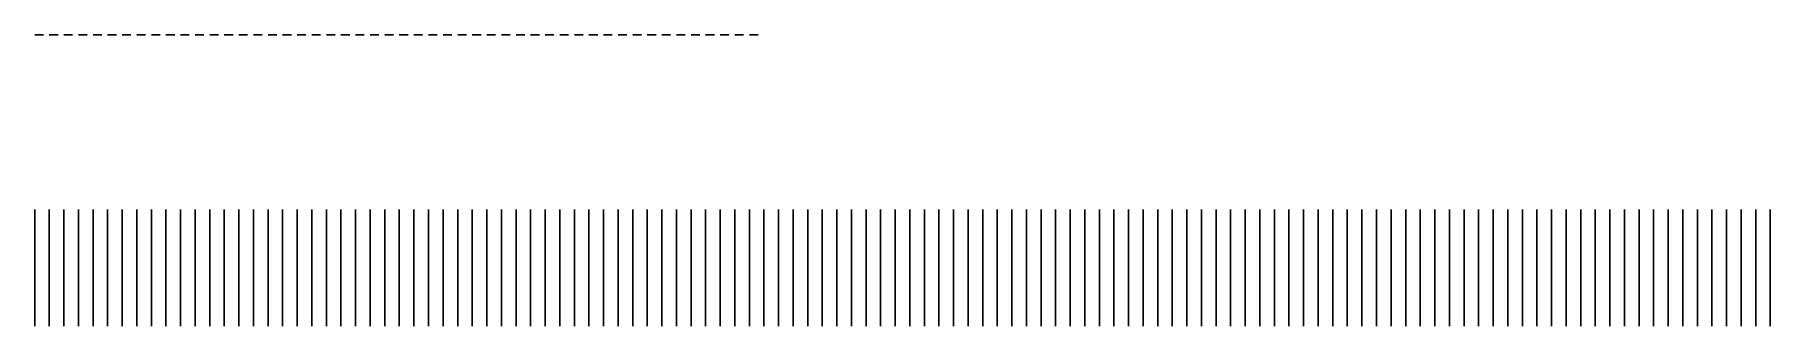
# Model space of a CAD drawing. Header units: millimetres. Extents: x 0 to 595, y 0 to 100.
import ezdxf

# ---------------------------------------------------------------- set-up
doc = ezdxf.new("R2010")
doc.units = ezdxf.units.MM
doc.layers.add('Walls', color=1, linetype='CONTINUOUS')

msp = doc.modelspace()

# ---------------------------------------------------------------- linework, layer by layer
at = {"layer": 'Walls', "color": 3}
for p, q in [((0, 100), (3, 100)), ((5, 100), (8, 100)), ((10, 100), (13, 100)), ((15, 100), (18, 100)), ((20, 100), (23, 100)), ((25, 100), (28, 100)), ((30, 100), (33, 100)), ((35, 100), (38, 100)), ((40, 100), (43, 100)), ((45, 100), (48, 100)), ((50, 100), (53, 100)), ((55, 100), (58, 100)), ((60, 100), (63, 100)), ((65, 100), (68, 100)), ((70, 100), (73, 100)), ((75, 100), (78, 100)), ((80, 100), (83, 100)), ((85, 100), (88, 100)), ((90, 100), (93, 100)), ((95, 100), (98, 100)), ((100, 100), (103, 100)), ((105, 100), (108, 100)), ((110, 100), (113, 100)), ((115, 100), (118, 100)), ((120, 100), (123, 100)), ((125, 100), (128, 100)), ((130, 100), (133, 100)), ((135, 100), (138, 100)), ((140, 100), (143, 100)), ((145, 100), (148, 100)), ((150, 100), (153, 100)), ((155, 100), (158, 100)), ((160, 100), (163, 100)), ((165, 100), (168, 100)), ((170, 100), (173, 100)), ((175, 100), (178, 100)), ((180, 100), (183, 100)), ((185, 100), (188, 100)), ((190, 100), (193, 100)), ((195, 100), (198, 100)), ((200, 100), (203, 100)), ((205, 100), (208, 100)), ((210, 100), (213, 100)), ((215, 100), (218, 100)), ((220, 100), (223, 100)), ((225, 100), (228, 100)), ((230, 100), (233, 100)), ((235, 100), (238, 100)), ((240, 100), (243, 100)), ((245, 100), (248, 100))]:
    msp.add_line(p, q, dxfattribs=at)
at = {"layer": 'Walls'}
for p, q in [((0, 0), (0, 40)), ((0, 0), (0, 40)), ((5, 0), (5, 40)), ((5, 0), (5, 40)), ((10, 0), (10, 40)), ((10, 0), (10, 40)), ((15, 0), (15, 40)), ((15, 0), (15, 40)), ((20, 0), (20, 40)), ((20, 0), (20, 40)), ((25, 0), (25, 40)), ((25, 0), (25, 40)), ((30, 0), (30, 40)), ((30, 0), (30, 40)), ((35, 0), (35, 40)), ((35, 0), (35, 40)), ((40, 0), (40, 40)), ((40, 0), (40, 40)), ((45, 0), (45, 40)), ((45, 0), (45, 40)), ((50, 0), (50, 40)), ((50, 0), (50, 40)), ((55, 0), (55, 40)), ((55, 0), (55, 40)), ((60, 0), (60, 40)), ((60, 0), (60, 40)), ((65, 0), (65, 40)), ((65, 0), (65, 40)), ((70, 0), (70, 40)), ((70, 0), (70, 40)), ((75, 0), (75, 40)), ((75, 0), (75, 40)), ((80, 0), (80, 40)), ((80, 0), (80, 40)), ((85, 0), (85, 40)), ((85, 0), (85, 40)), ((90, 0), (90, 40)), ((90, 0), (90, 40)), ((95, 0), (95, 40)), ((95, 0), (95, 40)), ((100, 0), (100, 40)), ((100, 0), (100, 40)), ((105, 0), (105, 40)), ((105, 0), (105, 40)), ((110, 0), (110, 40)), ((110, 0), (110, 40)), ((115, 0), (115, 40)), ((115, 0), (115, 40)), ((120, 0), (120, 40)), ((120, 0), (120, 40)), ((125, 0), (125, 40)), ((125, 0), (125, 40)), ((130, 0), (130, 40)), ((130, 0), (130, 40)), ((135, 0), (135, 40)), ((135, 0), (135, 40)), ((140, 0), (140, 40)), ((140, 0), (140, 40)), ((145, 0), (145, 40)), ((145, 0), (145, 40)), ((150, 0), (150, 40)), ((150, 0), (150, 40)), ((155, 0), (155, 40)), ((155, 0), (155, 40)), ((160, 0), (160, 40)), ((160, 0), (160, 40)), ((165, 0), (165, 40)), ((165, 0), (165, 40)), ((170, 0), (170, 40)), ((170, 0), (170, 40)), ((175, 0), (175, 40)), ((175, 0), (175, 40)), ((180, 0), (180, 40)), ((180, 0), (180, 40)), ((185, 0), (185, 40)), ((185, 0), (185, 40)), ((190, 0), (190, 40)), ((190, 0), (190, 40)), ((195, 0), (195, 40)), ((195, 0), (195, 40)), ((200, 0), (200, 40)), ((200, 0), (200, 40)), ((205, 0), (205, 40)), ((205, 0), (205, 40)), ((210, 0), (210, 40)), ((210, 0), (210, 40)), ((215, 0), (215, 40)), ((215, 0), (215, 40)), ((220, 0), (220, 40)), ((220, 0), (220, 40)), ((225, 0), (225, 40)), ((225, 0), (225, 40)), ((230, 0), (230, 40)), ((230, 0), (230, 40)), ((235, 0), (235, 40)), ((235, 0), (235, 40)), ((240, 0), (240, 40)), ((240, 0), (240, 40)), ((245, 0), (245, 40)), ((245, 0), (245, 40)), ((250, 0), (250, 40)), ((250, 0), (250, 40)), ((255, 0), (255, 40)), ((255, 0), (255, 40)), ((260, 0), (260, 40)), ((260, 0), (260, 40)), ((265, 0), (265, 40)), ((265, 0), (265, 40)), ((270, 0), (270, 40)), ((270, 0), (270, 40)), ((275, 0), (275, 40)), ((275, 0), (275, 40)), ((280, 0), (280, 40)), ((280, 0), (280, 40)), ((285, 0), (285, 40)), ((285, 0), (285, 40)), ((290, 0), (290, 40)), ((290, 0), (290, 40)), ((295, 0), (295, 40)), ((295, 0), (295, 40)), ((300, 0), (300, 40)), ((300, 0), (300, 40)), ((305, 0), (305, 40)), ((305, 0), (305, 40)), ((310, 0), (310, 40)), ((310, 0), (310, 40)), ((315, 0), (315, 40)), ((315, 0), (315, 40)), ((320, 0), (320, 40)), ((320, 0), (320, 40)), ((325, 0), (325, 40)), ((325, 0), (325, 40)), ((330, 0), (330, 40)), ((330, 0), (330, 40)), ((335, 0), (335, 40)), ((335, 0), (335, 40)), ((340, 0), (340, 40)), ((340, 0), (340, 40)), ((345, 0), (345, 40)), ((345, 0), (345, 40)), ((350, 0), (350, 40)), ((350, 0), (350, 40)), ((355, 0), (355, 40)), ((355, 0), (355, 40)), ((360, 0), (360, 40)), ((360, 0), (360, 40)), ((365, 0), (365, 40)), ((365, 0), (365, 40)), ((370, 0), (370, 40)), ((370, 0), (370, 40)), ((375, 0), (375, 40)), ((375, 0), (375, 40)), ((380, 0), (380, 40)), ((380, 0), (380, 40)), ((385, 0), (385, 40)), ((385, 0), (385, 40)), ((390, 0), (390, 40)), ((390, 0), (390, 40)), ((395, 0), (395, 40)), ((395, 0), (395, 40)), ((400, 0), (400, 40)), ((400, 0), (400, 40)), ((405, 0), (405, 40)), ((405, 0), (405, 40)), ((410, 0), (410, 40)), ((410, 0), (410, 40)), ((415, 0), (415, 40)), ((415, 0), (415, 40)), ((420, 0), (420, 40)), ((420, 0), (420, 40)), ((425, 0), (425, 40)), ((425, 0), (425, 40)), ((430, 0), (430, 40)), ((430, 0), (430, 40)), ((435, 0), (435, 40)), ((435, 0), (435, 40)), ((440, 0), (440, 40)), ((440, 0), (440, 40)), ((445, 0), (445, 40)), ((445, 0), (445, 40)), ((450, 0), (450, 40)), ((450, 0), (450, 40)), ((455, 0), (455, 40)), ((455, 0), (455, 40)), ((460, 0), (460, 40)), ((460, 0), (460, 40)), ((465, 0), (465, 40)), ((465, 0), (465, 40)), ((470, 0), (470, 40)), ((470, 0), (470, 40)), ((475, 0), (475, 40)), ((475, 0), (475, 40)), ((480, 0), (480, 40)), ((480, 0), (480, 40)), ((485, 0), (485, 40)), ((485, 0), (485, 40)), ((490, 0), (490, 40)), ((490, 0), (490, 40)), ((495, 0), (495, 40)), ((495, 0), (495, 40)), ((500, 0), (500, 40)), ((500, 0), (500, 40)), ((505, 0), (505, 40)), ((505, 0), (505, 40)), ((510, 0), (510, 40)), ((510, 0), (510, 40)), ((515, 0), (515, 40)), ((515, 0), (515, 40)), ((520, 0), (520, 40)), ((520, 0), (520, 40)), ((525, 0), (525, 40)), ((525, 0), (525, 40)), ((530, 0), (530, 40)), ((530, 0), (530, 40)), ((535, 0), (535, 40)), ((535, 0), (535, 40)), ((540, 0), (540, 40)), ((540, 0), (540, 40)), ((545, 0), (545, 40)), ((545, 0), (545, 40)), ((550, 0), (550, 40)), ((550, 0), (550, 40)), ((555, 0), (555, 40)), ((555, 0), (555, 40)), ((560, 0), (560, 40)), ((560, 0), (560, 40)), ((565, 0), (565, 40)), ((565, 0), (565, 40)), ((570, 0), (570, 40)), ((570, 0), (570, 40)), ((575, 0), (575, 40)), ((575, 0), (575, 40)), ((580, 0), (580, 40)), ((580, 0), (580, 40)), ((585, 0), (585, 40)), ((585, 0), (585, 40)), ((590, 0), (590, 40)), ((590, 0), (590, 40)), ((595, 0), (595, 40)), ((595, 0), (595, 40))]:
    msp.add_line(p, q, dxfattribs=at)

doc.saveas('drawing.dxf')
